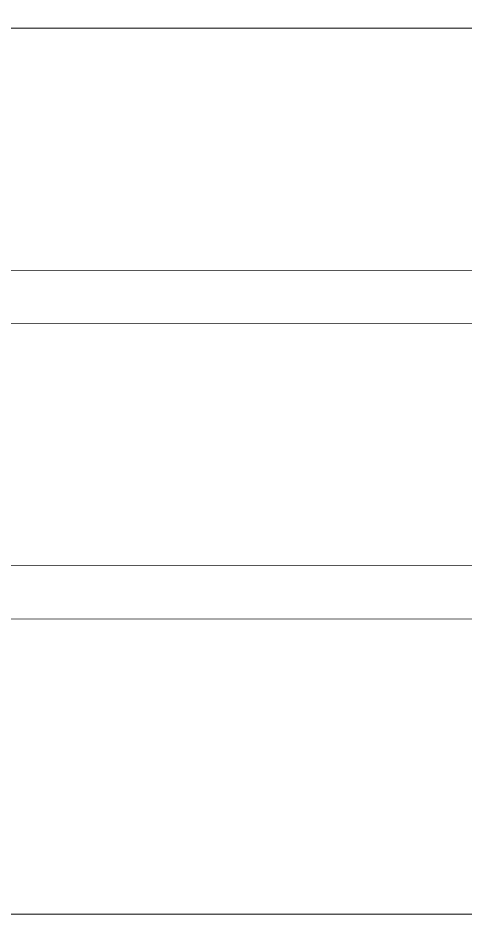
# Model space of a CAD drawing. Header units: millimetres. Extents: x -71336 to -33468, y -26189 to 22712.
# Drawn here: x -34322.1 to -34254.8, y -9354.4 to -9219.5 of the extents above; entities that cross this region are included whole.
import ezdxf

# ---------------------------------------------------------------- set-up
doc = ezdxf.new("R2010")
doc.units = ezdxf.units.MM
doc.set_wipeout_variables(frame=1)
doc.layers.add('SC - Equipment', color=7, linetype='Continuous', lineweight=13)
doc.layers.add('SC - Rack Layout - U-guides and centreline', color=5, linetype='Continuous', lineweight=13, plot=False)

# ---------------------------------------------------------------- blocks, each defined once
blk = doc.blocks.new('*U220')
at = {"layer": 'SC - Rack Layout - U-guides and centreline', "ltscale": 5}
blk.add_lwpolyline([(-300, 0), (300, 0)], dxfattribs=at)
blk = doc.blocks.new('*U221')
at = {"layer": 'SC - Rack Layout - U-guides and centreline', "color": 0, "linetype": 'ByBlock', "lineweight": -2, "transparency": 16777216}
for p in [(0, 311.15), (0, 266.7), (0, 222.25)]:
    blk.add_blockref('*U220', p, dxfattribs=at)
blk = doc.blocks.new('1U BLANK PANEL - RACK LAYOUT')
blk.add_wipeout([(-241.3, 44.45), (241.3, 44.45), (241.3, 0), (-241.3, 0)])
at = {"layer": 'SC - Equipment'}
for p, q in [((-241.3, 44.45), (241.3, 44.45)), ((241.3, 0), (-241.3, 0))]:
    blk.add_line(p, q, dxfattribs=at)
blk = doc.blocks.new('*U281')
blk.add_blockref('1U BLANK PANEL - RACK LAYOUT', (0, -44.45))
blk = doc.blocks.new('1U RACK SHELF - RACK LAYOUT')
at = {"layer": 'SC - Equipment', "flags": 128}
for points in [[(221.58, 7.95), (-221.52, 7.95)], [(222.42, 0), (-222.36, 0)]]:
    blk.add_lwpolyline(points, dxfattribs=at)
blk.add_wipeout([(-222.36, 0), (-222.36, 2.42), (-222.28, 2.43), (-222.18, 2.45), (-222.07, 2.47), (-221.97, 2.51), (-221.89, 2.54), (-221.82, 2.58), (-221.77, 2.61), (-221.71, 2.66), (-221.68, 2.68), (-221.64, 2.73), (-221.62, 2.75), (-221.61, 2.77), (-221.58, 2.84), (-221.56, 2.91), (-221.54, 2.99), (-221.53, 3.07), (-221.52, 3.15), (-221.52, 3.32), (-221.52, 7.95), (221.58, 7.95), (221.58, 3.16), (221.59, 3.08), (221.59, 3.03), (221.6, 2.98), (221.61, 2.93), (221.63, 2.87), (221.64, 2.84), (221.65, 2.81), (221.66, 2.79), (221.67, 2.77), (221.73, 2.7), (221.77, 2.67), (221.82, 2.62), (221.89, 2.58), (221.98, 2.54), (222.06, 2.5), (222.15, 2.47), (222.28, 2.44), (222.38, 2.43), (222.42, 2.42), (222.42, 0)])

msp = doc.modelspace()

# ---------------------------------------------------------------- block references
at = {"layer": 'SC - Rack Layout - U-guides and centreline'}
msp.add_blockref('*U221', (-34297.756, -9532.178), dxfattribs=at)

# ---------------------------------------------------------------- next in the draw order: block references
at = {"layer": 'SC - Equipment'}
msp.add_blockref('*U281', (-34297.756, -9309.928), dxfattribs=at)

# ---------------------------------------------------------------- next in the draw order: block references
msp.add_blockref('1U RACK SHELF - RACK LAYOUT', (-34297.756, -9309.926))

# ---------------------------------------------------------------- next in the draw order: block references
msp.add_blockref('1U RACK SHELF - RACK LAYOUT', (-34297.756, -9265.476))

# ---------------------------------------------------------------- next in the draw order: block references
msp.add_blockref('*U281', (-34297.756, -9176.578), dxfattribs=at)

doc.saveas('drawing.dxf')
